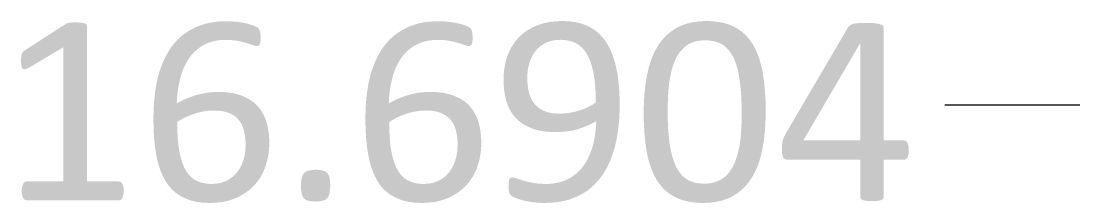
# Model space of a CAD drawing. Extents: x 79.49066 to 79.49309, y 16.68944 to 16.6915.
# Drawn here: x 79.490657 to 79.4908446, y 16.6903825 to 16.6904149 of the extents above; entities that cross this region are included whole.
import ezdxf

# ---------------------------------------------------------------- set-up
doc = ezdxf.new("R2010")
doc.units = 0

msp = doc.modelspace()

# ---------------------------------------------------------------- hatches: boundary and pattern name
at = {"layer": 'GSLAYER', "true_color": 0x000000}
for points in [[(79.49066871, 16.69041025), (79.49066871, 16.69041397), (79.49066869, 16.69041411), (79.49066864, 16.69041425), (79.49066854, 16.69041436), (79.49066853, 16.69041437), (79.49066834, 16.69041447), (79.4906683, 16.69041448), (79.49066808, 16.69041454), (79.49066788, 16.69041458), (79.49066774, 16.6904146), (79.4906673, 16.69041464), (79.4906673, 16.69041464), (79.49066676, 16.69041465), (79.49066604, 16.69041464), (79.49066604, 16.69041464), (79.49066573, 16.6904146), (79.49066553, 16.69041458), (79.4906654, 16.69041454), (79.49066516, 16.69041448), (79.49066514, 16.69041447), (79.49066494, 16.69041437), (79.49066492, 16.69041436), (79.49066475, 16.69041425), (79.49066453, 16.69041411), (79.49066431, 16.69041397), (79.49065851, 16.69041025)], [(79.49069965, 16.69041154), (79.49069966, 16.6904121), (79.49069966, 16.69041216), (79.49069963, 16.69041267), (79.49069962, 16.69041275), (79.49069956, 16.69041308), (79.49069948, 16.69041328), (79.49069943, 16.69041342), (79.49069932, 16.69041357), (79.49069917, 16.69041371), (79.49069913, 16.69041374), (79.49069891, 16.69041387), (79.49069847, 16.69041407), (79.49069826, 16.69041414), (79.49069787, 16.69041428), (79.49069775, 16.69041431), (79.49069719, 16.69041446), (79.49069716, 16.69041447), (79.49069658, 16.69041458), (79.49069634, 16.69041463), (79.49069596, 16.69041469), (79.49069546, 16.69041476), (79.49069538, 16.69041477), (79.49069474, 16.69041482), (79.49069454, 16.69041484), (79.49069363, 16.69041487), (79.49069286, 16.69041484), (79.49069234, 16.69041482), (79.49069172, 16.69041477), (79.49069167, 16.69041476), (79.49069113, 16.69041469), (79.49069082, 16.69041463), (79.49069055, 16.69041458), (79.49069003, 16.69041447), (79.49068999, 16.69041446), (79.49068946, 16.69041431), (79.49068936, 16.69041428), (79.49068895, 16.69041414), (79.49068877, 16.69041407), (79.49068828, 16.69041387), (79.49068797, 16.69041374), (79.49068792, 16.69041371), (79.49068765, 16.69041357), (79.49068735, 16.69041342), (79.49068707, 16.69041328), (79.49068676, 16.69041308), (79.49068624, 16.69041275), (79.49068614, 16.69041267), (79.49068548, 16.69041216), (79.49068542, 16.6904121), (79.49068483, 16.69041154)], [(79.49073743, 16.69041154), (79.49073744, 16.6904121), (79.49073743, 16.69041216), (79.49073741, 16.69041267), (79.4907374, 16.69041275), (79.49073734, 16.69041308), (79.49073726, 16.69041328), (79.49073721, 16.69041342), (79.4907371, 16.69041357), (79.49073695, 16.69041371), (79.4907369, 16.69041374), (79.49073669, 16.69041387), (79.49073625, 16.69041407), (79.49073604, 16.69041414), (79.49073565, 16.69041428), (79.49073552, 16.69041431), (79.49073497, 16.69041446), (79.49073493, 16.69041447), (79.49073436, 16.69041458), (79.49073412, 16.69041463), (79.49073374, 16.69041469), (79.49073323, 16.69041476), (79.49073316, 16.69041477), (79.49073252, 16.69041482), (79.49073232, 16.69041484), (79.49073141, 16.69041487), (79.49073063, 16.69041484), (79.49073012, 16.69041482), (79.4907295, 16.69041477), (79.49072945, 16.69041476), (79.4907289, 16.69041469), (79.4907286, 16.69041463), (79.49072833, 16.69041458), (79.49072781, 16.69041447), (79.49072777, 16.69041446), (79.49072724, 16.69041431), (79.49072713, 16.69041428), (79.49072672, 16.69041414), (79.49072654, 16.69041407), (79.49072606, 16.69041387), (79.49072575, 16.69041374), (79.4907257, 16.69041371), (79.49072542, 16.69041357), (79.49072513, 16.69041342), (79.49072485, 16.69041328), (79.49072454, 16.69041308), (79.49072402, 16.69041275), (79.49072391, 16.69041267), (79.49072326, 16.69041216), (79.4907232, 16.6904121), (79.4907226, 16.69041154)], [(79.49076093, 16.69041156), (79.49076078, 16.69041176), (79.49076065, 16.69041193), (79.49076049, 16.69041211), (79.49076018, 16.69041244), (79.49076015, 16.69041247), (79.49075985, 16.69041275), (79.49075962, 16.69041296), (79.4907595, 16.69041305), (79.49075914, 16.69041332), (79.49075903, 16.6904134), (79.49075874, 16.69041358), (79.4907584, 16.69041379), (79.49075833, 16.69041382), (79.49075787, 16.69041404), (79.49075772, 16.69041412), (79.49075739, 16.69041424), (79.49075698, 16.69041439), (79.49075691, 16.69041441), (79.49075638, 16.69041456), (79.49075619, 16.69041461), (79.49075583, 16.69041468), (79.49075535, 16.69041477), (79.4907553, 16.69041477), (79.49075466, 16.69041484), (79.49075445, 16.69041486), (79.4907539, 16.69041488), (79.4907535, 16.69041489), (79.49075281, 16.69041488), (79.49075252, 16.69041486), (79.49075216, 16.69041484), (79.49075153, 16.69041477), (79.4907515, 16.69041477), (79.49075092, 16.69041468), (79.49075059, 16.69041461), (79.49075034, 16.69041456), (79.49074978, 16.69041441), (79.49074972, 16.69041439), (79.49074924, 16.69041424), (79.49074893, 16.69041412), (79.49074873, 16.69041404), (79.49074825, 16.69041382), (79.49074818, 16.69041379), (79.49074778, 16.69041358), (79.49074747, 16.6904134), (79.49074734, 16.69041332), (79.49074692, 16.69041305), (79.4907468, 16.69041296), (79.49074652, 16.69041275), (79.49074618, 16.69041247), (79.49074614, 16.69041244), (79.49074579, 16.69041211), (79.49074562, 16.69041193), (79.49074545, 16.69041176), (79.49074529, 16.69041156)], [(79.49078688, 16.69041147), (79.49078672, 16.69041169), (79.49078657, 16.69041186), (79.49078635, 16.69041213), (79.49078618, 16.69041229), (79.49078595, 16.69041253), (79.49078576, 16.69041269), (79.49078553, 16.6904129), (79.49078532, 16.69041306), (79.49078508, 16.69041324), (79.49078484, 16.6904134), (79.49078461, 16.69041356), (79.49078433, 16.69041371), (79.49078412, 16.69041384), (79.49078379, 16.69041399), (79.4907836, 16.69041408), (79.49078322, 16.69041423), (79.49078304, 16.6904143), (79.49078261, 16.69041443), (79.49078246, 16.69041448), (79.49078197, 16.6904146), (79.49078185, 16.69041463), (79.4907813, 16.69041473), (79.49078121, 16.69041474), (79.4907806, 16.69041482), (79.49078054, 16.69041483), (79.49077986, 16.69041487), (79.49077983, 16.69041488), (79.4907791, 16.69041489), (79.49077842, 16.69041488), (79.49077834, 16.69041487), (79.49077771, 16.69041483), (79.49077761, 16.69041482), (79.49077704, 16.69041474), (79.49077691, 16.69041473), (79.49077639, 16.69041463), (79.49077623, 16.6904146), (79.49077578, 16.69041448), (79.49077559, 16.69041443), (79.49077519, 16.6904143), (79.49077498, 16.69041423), (79.49077463, 16.69041408), (79.4907744, 16.69041399), (79.4907741, 16.69041384), (79.49077385, 16.69041371), (79.49077359, 16.69041356), (79.49077333, 16.6904134), (79.4907731, 16.69041324), (79.49077284, 16.69041306), (79.49077263, 16.6904129), (79.49077237, 16.69041269), (79.49077218, 16.69041253), (79.49077192, 16.69041229), (79.49077176, 16.69041213), (79.4907715, 16.69041186), (79.49077136, 16.69041169), (79.49077117, 16.69041147)], [(79.49081071, 16.69041091), (79.49081071, 16.69041373), (79.4908107, 16.69041382), (79.4908107, 16.69041383), (79.49081066, 16.69041393), (79.49081059, 16.69041401), (79.49081051, 16.6904141), (79.49081041, 16.69041416), (79.49081027, 16.69041425), (79.49081012, 16.6904143), (79.49080994, 16.69041436), (79.4908097, 16.69041441), (79.49080951, 16.69041445), (79.49080918, 16.69041449), (79.49080896, 16.69041452), (79.49080861, 16.69041454), (79.4908083, 16.69041456), (79.49080754, 16.69041458), (79.490807, 16.69041456), (79.49080625, 16.69041454), (79.49080601, 16.69041452), (79.49080575, 16.69041449), (79.49080553, 16.69041445), (79.49080533, 16.69041441), (79.49080518, 16.69041436), (79.490805, 16.6904143), (79.49080489, 16.69041425), (79.49080473, 16.69041416), (79.49080465, 16.6904141), (79.49080452, 16.69041401), (79.49080446, 16.69041393), (79.49080437, 16.69041383), (79.49080437, 16.69041382), (79.49080431, 16.69041373), (79.49080266, 16.69041091)], [(79.49068472, 16.69040024), (79.49068474, 16.6904006), (79.49068478, 16.69040135), (79.49068481, 16.69040163), (79.4906849, 16.69040243), (79.49068493, 16.69040265), (79.49068507, 16.69040349), (79.4906851, 16.69040366), (79.49068529, 16.69040453), (79.49068532, 16.69040464), (79.49068557, 16.69040553), (79.4906856, 16.69040561), (79.49068592, 16.69040646), (79.49068597, 16.69040656), (79.49068634, 16.69040733), (79.49068642, 16.69040747), (79.49068682, 16.69040814), (79.49068698, 16.69040836), (79.49068709, 16.69040852), (79.49068737, 16.69040888), (79.49068768, 16.69040922), (79.49068768, 16.69040922), (79.490688, 16.69040954), (79.49068834, 16.69040984), (79.4906886, 16.69041004), (79.4906887, 16.69041012), (79.49068908, 16.69041038), (79.49068948, 16.69041062), (79.49068983, 16.6904108), (79.4906899, 16.69041083), (79.49069033, 16.69041102), (79.49069079, 16.69041118), (79.49069127, 16.69041131), (79.49069176, 16.69041141), (79.49069228, 16.69041148), (79.49069258, 16.69041151), (79.49069281, 16.69041153), (79.49069337, 16.69041154), (79.49068483, 16.69041154), (79.49068481, 16.69041153), (79.49068479, 16.69041151), (79.49068477, 16.69041148), (79.4906847, 16.69041141), (79.49068461, 16.69041131), (79.4906845, 16.69041118), (79.49068436, 16.69041102), (79.49068419, 16.69041083), (79.49068416, 16.6904108), (79.49068402, 16.69041062), (79.49068384, 16.69041038), (79.49068365, 16.69041012), (79.49068359, 16.69041004), (79.49068346, 16.69040984), (79.49068328, 16.69040954), (79.49068308, 16.69040922), (79.49068308, 16.69040922), (79.4906829, 16.69040888), (79.49068271, 16.69040852), (79.49068262, 16.69040836), (79.49068252, 16.69040814), (79.49068222, 16.69040747), (79.49068216, 16.69040733), (79.49068186, 16.69040656), (79.49068183, 16.69040646), (79.49068156, 16.69040561), (79.49068154, 16.69040553), (79.4906813, 16.69040464), (79.49068128, 16.69040453), (79.49068109, 16.69040366), (79.49068106, 16.69040349), (79.49068091, 16.69040265), (79.49068089, 16.69040243), (79.49068078, 16.69040163), (79.49068076, 16.69040135), (79.49068069, 16.6904006), (79.49068066, 16.69040024)], [(79.49069918, 16.69041047), (79.49069922, 16.69041049), (79.49069933, 16.69041054), (79.4906994, 16.69041062), (79.49069945, 16.69041067), (79.49069955, 16.69041084), (79.4906996, 16.69041099), (79.49069962, 16.69041106), (79.49069963, 16.69041119), (79.49069965, 16.69041135), (79.49069965, 16.69041137), (79.49069965, 16.69041144), (79.49069965, 16.6904115), (79.49069965, 16.69041154), (79.49069337, 16.69041154), (79.49069453, 16.6904115), (79.49069505, 16.69041144), (79.49069554, 16.69041137), (79.49069566, 16.69041135), (79.49069641, 16.69041119), (79.49069689, 16.69041106), (79.49069713, 16.69041099), (79.4906976, 16.69041084), (79.49069811, 16.69041067), (79.49069825, 16.69041062), (79.49069849, 16.69041054), (79.49069866, 16.69041049), (79.4906988, 16.69041047), (79.49069898, 16.69041045)], [(79.4907225, 16.69040024), (79.49072252, 16.6904006), (79.49072256, 16.69040135), (79.49072259, 16.69040163), (79.49072267, 16.69040243), (79.49072271, 16.69040265), (79.49072284, 16.69040349), (79.49072288, 16.69040366), (79.49072307, 16.69040453), (79.4907231, 16.69040464), (79.49072335, 16.69040553), (79.49072338, 16.69040561), (79.4907237, 16.69040646), (79.49072375, 16.69040656), (79.49072411, 16.69040733), (79.4907242, 16.69040747), (79.4907246, 16.69040814), (79.49072475, 16.69040836), (79.49072486, 16.69040852), (79.49072515, 16.69040888), (79.49072546, 16.69040922), (79.49072546, 16.69040922), (79.49072578, 16.69040954), (79.49072612, 16.69040984), (79.49072638, 16.69041004), (79.49072648, 16.69041012), (79.49072686, 16.69041038), (79.49072726, 16.69041062), (79.49072761, 16.6904108), (79.49072767, 16.69041083), (79.49072811, 16.69041102), (79.49072857, 16.69041118), (79.49072904, 16.69041131), (79.49072954, 16.69041141), (79.49073005, 16.69041148), (79.49073035, 16.69041151), (79.49073059, 16.69041153), (79.49073114, 16.69041154), (79.4907226, 16.69041154), (79.49072259, 16.69041153), (79.49072257, 16.69041151), (79.49072255, 16.69041148), (79.49072248, 16.69041141), (79.49072239, 16.69041131), (79.49072228, 16.69041118), (79.49072213, 16.69041102), (79.49072197, 16.69041083), (79.49072194, 16.6904108), (79.4907218, 16.69041062), (79.49072162, 16.69041038), (79.49072143, 16.69041012), (79.49072137, 16.69041004), (79.49072124, 16.69040984), (79.49072105, 16.69040954), (79.49072086, 16.69040922), (79.49072085, 16.69040922), (79.49072067, 16.69040888), (79.49072048, 16.69040852), (79.4907204, 16.69040836), (79.4907203, 16.69040814), (79.49072, 16.69040747), (79.49071994, 16.69040733), (79.49071964, 16.69040656), (79.49071961, 16.69040646), (79.49071934, 16.69040561), (79.49071931, 16.69040553), (79.49071908, 16.69040464), (79.49071905, 16.69040453), (79.49071886, 16.69040366), (79.49071884, 16.69040349), (79.49071869, 16.69040265), (79.49071866, 16.69040243), (79.49071856, 16.69040163), (79.49071853, 16.69040135), (79.49071846, 16.6904006), (79.49071844, 16.69040024)], [(79.49073695, 16.69041047), (79.49073699, 16.69041049), (79.49073711, 16.69041054), (79.49073718, 16.69041062), (79.49073723, 16.69041067), (79.49073733, 16.69041084), (79.49073737, 16.69041099), (79.49073739, 16.69041106), (79.49073741, 16.69041119), (79.49073742, 16.69041135), (79.49073742, 16.69041137), (79.49073743, 16.69041144), (79.49073743, 16.6904115), (79.49073743, 16.69041154), (79.49073114, 16.69041154), (79.49073231, 16.6904115), (79.49073283, 16.69041144), (79.49073332, 16.69041137), (79.49073344, 16.69041135), (79.49073418, 16.69041119), (79.49073466, 16.69041106), (79.49073491, 16.69041099), (79.49073538, 16.69041084), (79.49073588, 16.69041067), (79.49073603, 16.69041062), (79.49073626, 16.69041054), (79.49073644, 16.69041049), (79.49073658, 16.69041047), (79.49073676, 16.69041045)], [(79.49075294, 16.69039842), (79.49075217, 16.69039845), (79.49075206, 16.69039846), (79.49075146, 16.69039853), (79.49075082, 16.69039867), (79.49075024, 16.69039887), (79.49074972, 16.69039912), (79.49074964, 16.69039917), (79.49074925, 16.69039941), (79.49074883, 16.69039976), (79.49074867, 16.69039993), (79.49074847, 16.69040015), (79.49074815, 16.69040058), (79.49074805, 16.69040075), (79.49074788, 16.69040106), (79.49074766, 16.69040159), (79.49074765, 16.69040162), (79.49074748, 16.69040216), (79.4907474, 16.69040253), (79.49074735, 16.69040277), (79.49074725, 16.69040341), (79.49074725, 16.69040348), (79.4907472, 16.69040408), (79.49074719, 16.69040447), (79.49074718, 16.69040479), (79.4907472, 16.69040543), (79.49074721, 16.6904055), (79.49074726, 16.69040606), (79.49074734, 16.69040651), (79.49074737, 16.69040668), (79.49074752, 16.69040729), (79.49074758, 16.69040749), (79.49074771, 16.69040788), (79.49074795, 16.69040844), (79.49074795, 16.69040844), (79.49074821, 16.69040891), (79.49074824, 16.69040897), (79.4907485, 16.69040936), (79.49074858, 16.69040946), (79.49074885, 16.69040979), (79.49074896, 16.69040992), (79.49074927, 16.69041021), (79.49074939, 16.69041033), (79.49074979, 16.69041062), (79.49074988, 16.69041068), (79.49075041, 16.69041099), (79.49075046, 16.69041101), (79.490751, 16.69041124), (79.49075154, 16.69041139), (79.49075164, 16.69041142), (79.49075235, 16.69041153), (79.49075311, 16.69041156), (79.49074529, 16.69041156), (79.49074526, 16.69041153), (79.49074517, 16.69041142), (79.49074514, 16.69041139), (79.49074503, 16.69041124), (79.49074485, 16.69041101), (79.49074484, 16.69041099), (79.49074463, 16.69041068), (79.49074458, 16.69041062), (79.4907444, 16.69041033), (79.49074434, 16.69041021), (79.49074418, 16.69040992), (79.49074411, 16.69040979), (79.49074396, 16.69040946), (79.49074391, 16.69040936), (79.49074375, 16.69040897), (79.49074372, 16.69040891), (79.49074356, 16.69040844), (79.49074356, 16.69040844), (79.4907434, 16.69040788), (79.49074329, 16.69040749), (79.49074325, 16.69040729), (79.49074314, 16.69040668), (79.4907431, 16.69040651), (79.49074305, 16.69040606), (79.49074299, 16.6904055), (79.49074299, 16.69040543), (79.49074296, 16.69040479), (79.49074295, 16.69040447), (79.49074296, 16.69040408), (79.49074298, 16.69040348), (79.49074299, 16.69040341), (79.49074305, 16.69040277), (79.49074307, 16.69040253), (79.49074313, 16.69040216), (79.49074322, 16.69040162), (79.49074323, 16.69040159), (79.49074335, 16.69040106), (79.49074343, 16.69040075), (79.49074348, 16.69040058), (79.49074363, 16.69040015), (79.4907437, 16.69039993), (79.49074378, 16.69039976), (79.49074394, 16.69039941), (79.49074405, 16.69039917), (79.49074408, 16.69039912), (79.49074423, 16.69039887), (79.49074435, 16.69039867), (79.49074443, 16.69039853), (79.49074448, 16.69039846), (79.49074449, 16.69039845), (79.49074451, 16.69039842)], [(79.49076361, 16.69039842), (79.49076361, 16.69039846), (79.49076362, 16.69039856), (79.49076363, 16.69039873), (79.49076364, 16.69039893), (79.49076364, 16.69039897), (79.49076364, 16.69039926), (79.49076365, 16.6903996), (79.49076365, 16.69039995), (79.49076365, 16.69039999), (79.49076364, 16.69040041), (79.49076364, 16.69040102), (79.4907636, 16.69040191), (79.4907636, 16.69040206), (79.49076353, 16.69040308), (79.49076352, 16.69040328), (79.49076344, 16.69040407), (79.49076339, 16.69040452), (79.49076332, 16.69040503), (79.49076322, 16.69040565), (79.49076317, 16.69040596), (79.49076302, 16.69040666), (79.49076298, 16.69040685), (79.4907628, 16.69040757), (79.49076276, 16.6904077), (79.49076255, 16.69040838), (79.49076251, 16.69040852), (79.49076229, 16.69040909), (79.49076221, 16.69040929), (79.49076203, 16.6904097), (79.49076188, 16.69041002), (79.49076177, 16.69041022), (79.49076165, 16.69041044), (79.49076154, 16.69041064), (79.49076151, 16.6904107), (79.49076143, 16.69041082), (79.49076133, 16.69041098), (79.49076117, 16.69041124), (79.4907611, 16.69041134), (79.49076104, 16.69041142), (79.49076096, 16.69041153), (79.49076093, 16.69041156), (79.49075311, 16.69041156), (79.49075385, 16.69041153), (79.49075455, 16.69041142), (79.49075483, 16.69041134), (79.4907552, 16.69041124), (79.4907558, 16.69041098), (79.49075609, 16.69041082), (79.49075628, 16.6904107), (79.49075636, 16.69041064), (79.49075663, 16.69041044), (79.49075688, 16.69041022), (79.49075706, 16.69041002), (79.49075735, 16.6904097), (79.49075763, 16.69040929), (79.49075777, 16.69040909), (79.49075807, 16.69040852), (79.49075815, 16.69040838), (79.49075842, 16.6904077), (79.49075848, 16.69040757), (79.4907587, 16.69040685), (79.49075875, 16.69040666), (79.49075892, 16.69040596), (79.49075899, 16.69040565), (79.49075909, 16.69040503), (79.49075917, 16.69040452), (79.49075921, 16.69040407), (79.4907593, 16.69040328), (79.49075931, 16.69040308), (79.49075936, 16.69040206), (79.49075937, 16.69040191), (79.49075939, 16.69040102), (79.4907594, 16.69040041), (79.49075875, 16.69039999), (79.49075869, 16.69039995), (79.49075804, 16.6903996), (79.49075728, 16.69039926), (79.49075646, 16.69039897), (79.49075632, 16.69039893), (79.4907556, 16.69039873), (79.49075473, 16.69039856), (79.49075384, 16.69039846), (79.49075294, 16.69039842)], [(79.49077871, 16.69038596), (79.49077787, 16.690386), (79.49077747, 16.69038606), (79.49077709, 16.69038613), (79.49077685, 16.6903862), (79.49077673, 16.69038623), (79.49077638, 16.69038635), (79.49077605, 16.6903865), (79.49077574, 16.69038666), (79.49077568, 16.6903867), (79.49077544, 16.69038685), (79.49077515, 16.69038707), (79.49077497, 16.69038723), (79.49077488, 16.69038731), (79.49077462, 16.69038758), (79.49077445, 16.69038778), (79.49077437, 16.69038788), (79.49077414, 16.6903882), (79.49077403, 16.69038837), (79.49077392, 16.69038855), (79.49077372, 16.69038892), (79.49077369, 16.69038899), (79.49077341, 16.69038964), (79.49077335, 16.69038976), (79.49077317, 16.69039031), (79.49077304, 16.6903907), (79.49077296, 16.69039102), (79.49077278, 16.69039175), (79.49077277, 16.69039177), (79.49077257, 16.69039294), (79.49077252, 16.69039331), (79.49077241, 16.69039424), (79.49077235, 16.69039497), (79.49077229, 16.69039567), (79.49077225, 16.69039675), (79.49077222, 16.69039724), (79.49077221, 16.69039864), (79.4907722, 16.69039893), (79.49077222, 16.69040022), (79.49077223, 16.6904004), (79.49077227, 16.69040147), (79.49077231, 16.69040209), (79.49077235, 16.69040268), (79.49077245, 16.6904037), (79.49077247, 16.69040384), (79.49077263, 16.69040494), (79.4907727, 16.69040524), (79.49077285, 16.69040597), (79.49077285, 16.69040598), (79.49077306, 16.69040668), (79.49077314, 16.69040694), (79.4907733, 16.69040737), (79.49077348, 16.69040782), (79.49077357, 16.69040802), (79.49077367, 16.69040824), (79.49077388, 16.69040863), (79.4907739, 16.69040865), (79.49077411, 16.690409), (79.4907743, 16.69040926), (79.49077435, 16.69040934), (79.49077462, 16.69040966), (79.49077478, 16.69040983), (79.4907749, 16.69040996), (79.49077519, 16.69041024), (79.49077537, 16.69041039), (79.49077551, 16.6904105), (79.49077584, 16.69041072), (79.49077618, 16.69041091), (79.4907762, 16.69041092), (79.49077658, 16.69041109), (79.49077699, 16.69041122), (79.49077742, 16.69041133), (79.49077784, 16.6904114), (79.49077787, 16.69041141), (79.49077835, 16.69041145), (79.49077886, 16.69041147), (79.49077117, 16.69041147), (79.49077116, 16.69041145), (79.49077112, 16.69041141), (79.49077111, 16.6904114), (79.49077106, 16.69041133), (79.49077098, 16.69041122), (79.49077088, 16.69041109), (79.49077075, 16.69041092), (79.49077074, 16.69041091), (79.49077062, 16.69041072), (79.49077048, 16.6904105), (79.4907704, 16.69041039), (79.49077032, 16.69041024), (79.49077016, 16.69040996), (79.49077009, 16.69040983), (79.49077, 16.69040966), (79.49076984, 16.69040934), (79.49076979, 16.69040926), (79.49076968, 16.690409), (79.49076952, 16.69040865), (79.49076951, 16.69040863), (79.49076936, 16.69040824), (79.49076927, 16.69040802), (79.49076921, 16.69040782), (79.49076905, 16.69040737), (79.49076892, 16.69040694), (79.49076885, 16.69040668), (79.49076867, 16.69040598), (79.49076867, 16.69040597), (79.49076851, 16.69040524), (79.49076846, 16.69040494), (79.49076828, 16.69040384), (79.49076825, 16.6904037), (79.49076814, 16.69040268), (79.49076807, 16.69040209), (79.49076803, 16.69040147), (79.49076796, 16.6904004), (79.49076796, 16.69040022), (79.49076793, 16.69039893), (79.49076793, 16.69039864), (79.49076795, 16.69039724), (79.49076796, 16.69039675), (79.49076802, 16.69039567), (79.49076806, 16.69039497), (79.49076813, 16.69039424), (79.49076822, 16.69039331), (79.49076827, 16.69039294), (79.49076845, 16.69039177), (79.49076845, 16.69039175), (79.49076859, 16.69039102), (79.49076866, 16.6903907), (79.49076875, 16.69039031), (79.49076891, 16.69038976), (79.49076894, 16.69038964), (79.49076915, 16.69038899), (79.49076917, 16.69038892), (79.49076932, 16.69038855), (79.49076938, 16.69038837), (79.49076946, 16.6903882), (79.4907696, 16.69038788), (79.49076963, 16.69038778), (79.49076974, 16.69038758), (79.49076987, 16.69038731), (79.49076991, 16.69038723), (79.49077, 16.69038707), (79.49077012, 16.69038685), (79.49077021, 16.6903867), (79.49077023, 16.69038666), (79.49077034, 16.6903865), (79.49077043, 16.69038635), (79.49077051, 16.69038623), (79.49077053, 16.6903862), (79.49077058, 16.69038613), (79.49077064, 16.69038606), (79.49077068, 16.690386), (79.49077071, 16.69038596)], [(79.49078643, 16.69038596), (79.49078646, 16.69038599), (79.49078649, 16.69038602), (79.49078652, 16.69038607), (79.49078663, 16.6903862), (79.49078677, 16.6903864), (79.49078686, 16.69038652), (79.49078694, 16.69038664), (79.49078713, 16.69038693), (79.4907872, 16.69038704), (79.49078733, 16.69038726), (79.49078752, 16.69038759), (79.49078755, 16.69038765), (79.49078777, 16.69038807), (79.49078782, 16.69038817), (79.49078799, 16.69038854), (79.49078809, 16.69038877), (79.4907882, 16.69038905), (79.49078834, 16.6903894), (79.49078841, 16.6903896), (79.49078856, 16.69039005), (79.4907886, 16.69039019), (79.49078877, 16.69039074), (79.49078878, 16.6903908), (79.49078894, 16.69039144), (79.49078895, 16.69039145), (79.49078909, 16.69039213), (79.4907891, 16.69039218), (79.49078921, 16.69039284), (79.49078933, 16.69039357), (79.49078935, 16.69039371), (79.49078942, 16.69039434), (79.49078951, 16.69039513), (79.49078953, 16.69039532), (79.49078962, 16.69039678), (79.49078963, 16.69039701), (79.49078966, 16.69039849), (79.49078967, 16.69039879), (79.49078964, 16.69040067), (79.49078963, 16.69040073), (79.49078958, 16.69040176), (79.49078954, 16.69040245), (79.49078951, 16.69040272), (79.49078942, 16.69040363), (79.49078938, 16.69040412), (79.49078932, 16.69040448), (79.4907892, 16.69040528), (79.49078915, 16.69040567), (79.49078908, 16.69040602), (79.49078901, 16.69040641), (79.49078893, 16.69040672), (79.49078884, 16.69040711), (79.49078877, 16.69040736), (79.49078865, 16.69040779), (79.4907886, 16.69040795), (79.49078845, 16.69040844), (79.49078843, 16.69040849), (79.49078824, 16.69040898), (79.49078821, 16.69040905), (79.49078805, 16.69040943), (79.49078796, 16.69040964), (79.49078786, 16.69040983), (79.49078769, 16.69041019), (79.49078768, 16.6904102), (79.49078751, 16.6904105), (79.49078739, 16.69041073), (79.49078736, 16.69041077), (79.49078722, 16.69041099), (79.4907871, 16.69041116), (79.49078706, 16.69041122), (79.49078701, 16.6904113), (79.49078694, 16.69041139), (79.4907869, 16.69041145), (79.49078688, 16.69041147), (79.49077886, 16.69041147), (79.49077943, 16.69041145), (79.49077997, 16.69041139), (79.49078048, 16.6904113), (79.49078074, 16.69041122), (79.49078096, 16.69041116), (79.49078141, 16.69041099), (79.49078184, 16.69041077), (79.49078191, 16.69041073), (79.49078225, 16.6904105), (79.49078262, 16.6904102), (79.49078262, 16.69041019), (79.49078298, 16.69040983), (79.49078313, 16.69040964), (79.4907833, 16.69040943), (79.49078356, 16.69040905), (79.4907836, 16.69040898), (79.49078388, 16.69040849), (79.4907839, 16.69040844), (79.49078412, 16.69040795), (79.49078418, 16.69040779), (79.49078435, 16.69040736), (79.49078443, 16.69040711), (79.49078455, 16.69040672), (79.49078463, 16.69040641), (79.49078473, 16.69040602), (79.4907848, 16.69040567), (79.49078488, 16.69040528), (79.49078501, 16.69040448), (79.49078506, 16.69040412), (79.49078513, 16.69040363), (79.49078522, 16.69040272), (79.49078524, 16.69040245), (79.4907853, 16.69040176), (79.49078535, 16.69040073), (79.49078535, 16.69040067), (79.49078539, 16.69039879), (79.49078539, 16.69039849), (79.49078537, 16.69039701), (79.49078537, 16.69039678), (79.49078529, 16.69039532), (79.49078528, 16.69039513), (79.49078522, 16.69039434), (79.49078515, 16.69039371), (79.49078513, 16.69039357), (79.49078502, 16.69039284), (79.49078489, 16.69039218), (79.49078488, 16.69039213), (79.49078473, 16.69039145), (79.49078472, 16.69039144), (79.49078454, 16.6903908), (79.49078452, 16.69039074), (79.49078434, 16.69039019), (79.49078428, 16.69039005), (79.49078411, 16.6903896), (79.49078401, 16.6903894), (79.49078385, 16.69038905), (79.49078369, 16.69038877), (79.49078356, 16.69038854), (79.4907833, 16.69038817), (79.49078323, 16.69038807), (79.49078288, 16.69038765), (79.49078282, 16.69038759), (79.49078249, 16.69038726), (79.49078221, 16.69038704), (79.49078207, 16.69038693), (79.4907816, 16.69038664), (79.49078136, 16.69038652), (79.49078111, 16.6903864), (79.49078057, 16.6903862), (79.49077999, 16.69038607), (79.49077967, 16.69038602), (79.49077937, 16.69038599), (79.49077871, 16.69038596)], [(79.49079637, 16.69039366), (79.49079648, 16.69039385), (79.49079665, 16.69039413), (79.490797, 16.69039473), (79.49080648, 16.69041091), (79.49080266, 16.69041091), (79.49079316, 16.69039473), (79.49079287, 16.69039413), (79.49079276, 16.69039385), (79.49079271, 16.69039366)], [(79.49081071, 16.69039366), (79.49081071, 16.69041091), (79.49080653, 16.69041091), (79.49080653, 16.69039366)], [(79.49065772, 16.69040634), (79.49065773, 16.69040634), (79.49065786, 16.69040638), (79.49065804, 16.69040644), (79.49065807, 16.69040645), (79.49065826, 16.69040654), (79.49065846, 16.69040663), (79.4906585, 16.69040666), (79.49065903, 16.69040697), (79.49065972, 16.69040739), (79.49066058, 16.6904079), (79.49066176, 16.6904086), (79.49066221, 16.69040887), (79.49066257, 16.69040909), (79.49066288, 16.69040927), (79.49066314, 16.69040943), (79.49066339, 16.69040957), (79.49066363, 16.69040972), (79.49066453, 16.69041025), (79.49065851, 16.69041025), (79.49065768, 16.69040972), (79.49065748, 16.69040957), (79.49065733, 16.69040943), (79.49065721, 16.69040927), (79.49065712, 16.69040909), (79.49065706, 16.69040887), (79.49065701, 16.6904086), (79.49065697, 16.6904079), (79.49065699, 16.69040739), (79.49065703, 16.69040697), (79.49065712, 16.69040666), (79.49065714, 16.69040663), (79.49065719, 16.69040654), (79.49065727, 16.69040645), (79.49065728, 16.69040644), (79.49065736, 16.69040638), (79.49065746, 16.69040634), (79.49065749, 16.69040634), (79.49065758, 16.69040633)], [(79.49066871, 16.69038635), (79.49066871, 16.69041025), (79.49066453, 16.69041025), (79.49066453, 16.69038635)], [(79.49069864, 16.69040024), (79.49069863, 16.69040025), (79.4906983, 16.69040052), (79.49069818, 16.69040061), (79.49069796, 16.69040077), (79.49069764, 16.69040097), (79.4906976, 16.690401), (79.49069721, 16.69040121), (79.49069698, 16.69040132), (79.49069638, 16.69040159), (79.49069628, 16.69040163), (79.49069593, 16.69040175), (79.49069546, 16.69040189), (79.49069545, 16.69040189), (79.49069495, 16.69040201), (79.49069448, 16.6904021), (79.49069443, 16.69040211), (79.49069392, 16.69040218), (79.49069388, 16.69040219), (79.49069333, 16.69040224), (79.4906933, 16.69040224), (79.49069208, 16.69040228), (79.49069098, 16.69040224), (79.49069093, 16.69040224), (79.49069043, 16.69040219), (79.49069038, 16.69040218), (79.4906899, 16.69040211), (79.49068984, 16.6904021), (79.49068942, 16.69040201), (79.49068884, 16.69040189), (79.49068883, 16.69040189), (79.49068832, 16.69040175), (79.49068786, 16.69040163), (79.49068776, 16.69040159), (79.49068697, 16.69040132), (79.49068671, 16.69040121), (79.4906862, 16.690401), (79.49068614, 16.69040097), (79.49068571, 16.69040077), (79.49068539, 16.69040061), (79.49068522, 16.69040052), (79.49068473, 16.69040025), (79.49068472, 16.69040024)], [(79.49073641, 16.69040024), (79.4907364, 16.69040025), (79.49073608, 16.69040052), (79.49073596, 16.69040061), (79.49073574, 16.69040077), (79.49073541, 16.69040097), (79.49073537, 16.690401), (79.49073499, 16.69040121), (79.49073476, 16.69040132), (79.49073416, 16.69040159), (79.49073406, 16.69040163), (79.49073371, 16.69040175), (79.49073324, 16.69040189), (79.49073323, 16.69040189), (79.49073273, 16.69040201), (79.49073226, 16.6904021), (79.49073221, 16.69040211), (79.49073169, 16.69040218), (79.49073166, 16.69040219), (79.49073111, 16.69040224), (79.49073108, 16.69040224), (79.49072986, 16.69040228), (79.49072876, 16.69040224), (79.4907287, 16.69040224), (79.4907282, 16.69040219), (79.49072815, 16.69040218), (79.49072768, 16.69040211), (79.49072762, 16.6904021), (79.49072719, 16.69040201), (79.49072662, 16.69040189), (79.4907266, 16.69040189), (79.4907261, 16.69040175), (79.49072564, 16.69040163), (79.49072554, 16.69040159), (79.49072474, 16.69040132), (79.49072449, 16.69040121), (79.49072398, 16.690401), (79.49072392, 16.69040097), (79.49072349, 16.69040077), (79.49072317, 16.69040061), (79.490723, 16.69040052), (79.49072251, 16.69040025), (79.4907225, 16.69040024)], [(79.49069974, 16.69039898), (79.49069971, 16.69039903), (79.49069929, 16.69039957), (79.49069921, 16.69039967), (79.49069893, 16.69039997), (79.49069864, 16.69040024), (79.49068066, 16.69040024), (79.49068064, 16.69039997), (79.49068063, 16.69039967), (79.49068062, 16.69039957), (79.4906806, 16.69039903), (79.49068059, 16.69039898)], [(79.49073752, 16.69039898), (79.49073749, 16.69039903), (79.49073706, 16.69039957), (79.49073699, 16.69039967), (79.49073671, 16.69039997), (79.49073641, 16.69040024), (79.49071844, 16.69040024), (79.49071842, 16.69039997), (79.4907184, 16.69039967), (79.4907184, 16.69039957), (79.49071837, 16.69039903), (79.49071837, 16.69039898)], [(79.49069094, 16.69038591), (79.4906902, 16.69038594), (79.49068992, 16.69038598), (79.4906895, 16.69038605), (79.49068886, 16.69038622), (79.49068827, 16.69038646), (79.49068799, 16.6903866), (79.49068797, 16.69038661), (79.49068772, 16.69038677), (79.49068746, 16.69038697), (79.49068722, 16.69038718), (79.49068712, 16.69038729), (79.49068676, 16.69038769), (79.49068654, 16.69038802), (79.49068636, 16.69038828), (79.49068609, 16.69038879), (79.490686, 16.69038897), (79.49068575, 16.6903896), (79.49068568, 16.69038976), (79.49068548, 16.69039046), (79.49068542, 16.69039066), (79.49068526, 16.69039136), (79.49068519, 16.69039167), (79.49068509, 16.69039229), (79.49068502, 16.69039279), (79.49068497, 16.69039327), (79.49068489, 16.69039404), (79.49068488, 16.69039428), (79.49068482, 16.69039534), (79.49068482, 16.69039541), (79.4906848, 16.69039642), (79.49068479, 16.69039691), (79.49068546, 16.69039734), (79.49068585, 16.69039755), (79.49068619, 16.69039773), (79.49068697, 16.69039808), (79.49068779, 16.69039838), (79.49068838, 16.69039856), (79.49068864, 16.69039863), (79.49068953, 16.69039882), (79.49069043, 16.69039894), (79.49069133, 16.69039898), (79.49068059, 16.69039898), (79.49068059, 16.69039894), (79.49068059, 16.69039882), (79.49068058, 16.69039863), (79.49068058, 16.69039856), (79.49068058, 16.69039838), (79.49068057, 16.69039808), (79.49068057, 16.69039773), (79.49068056, 16.69039755), (79.49068057, 16.69039734), (79.49068057, 16.69039691), (79.49068058, 16.69039642), (79.49068061, 16.69039541), (79.49068061, 16.69039534), (79.49068067, 16.69039428), (79.49068069, 16.69039404), (79.49068076, 16.69039327), (79.49068081, 16.69039279), (79.49068087, 16.69039229), (79.49068097, 16.69039167), (79.49068102, 16.69039136), (79.49068115, 16.69039066), (79.49068119, 16.69039046), (79.49068136, 16.69038976), (79.4906814, 16.6903896), (79.49068159, 16.69038897), (79.49068164, 16.69038879), (79.49068183, 16.69038828), (79.49068192, 16.69038802), (79.49068207, 16.69038769), (79.49068224, 16.69038729), (79.4906823, 16.69038718), (79.49068241, 16.69038697), (79.49068251, 16.69038677), (79.49068259, 16.69038661), (79.4906826, 16.6903866), (79.49068269, 16.69038646), (79.49068284, 16.69038622), (79.49068295, 16.69038605), (79.49068299, 16.69038598), (79.49068302, 16.69038594), (79.49068304, 16.69038591)], [(79.49069875, 16.69038591), (79.49069878, 16.69038595), (79.49069888, 16.69038606), (79.49069896, 16.69038615), (79.49069902, 16.69038624), (79.49069922, 16.69038649), (79.49069925, 16.69038654), (79.49069944, 16.69038681), (79.49069953, 16.69038694), (79.49069967, 16.69038718), (79.49069978, 16.69038736), (79.49069991, 16.69038759), (79.49070001, 16.69038779), (79.49070014, 16.69038806), (79.49070022, 16.69038824), (79.49070036, 16.69038857), (79.49070041, 16.6903887), (79.49070056, 16.6903891), (79.49070058, 16.69038918), (79.49070072, 16.69038967), (79.49070086, 16.69039015), (79.49070088, 16.69039027), (79.49070101, 16.69039089), (79.49070106, 16.69039114), (79.4907011, 16.69039151), (79.49070117, 16.69039214), (79.49070117, 16.69039215), (79.4907012, 16.69039278), (79.49070121, 16.69039317), (79.4907012, 16.69039347), (79.49070119, 16.69039413), (79.49070118, 16.69039413), (79.49070113, 16.69039475), (79.4907011, 16.69039505), (79.49070105, 16.69039535), (79.49070096, 16.6903959), (79.49070095, 16.69039593), (79.49070084, 16.69039641), (79.49070075, 16.69039678), (79.49070072, 16.69039688), (79.49070058, 16.6903973), (79.49070048, 16.69039759), (79.49070044, 16.69039768), (79.49070028, 16.69039801), (79.49070015, 16.6903983), (79.49070014, 16.69039834), (79.49070001, 16.69039854), (79.49069989, 16.69039873), (79.49069981, 16.69039887), (79.49069976, 16.69039895), (79.49069974, 16.69039898), (79.49069133, 16.69039898), (79.4906921, 16.69039895), (79.4906928, 16.69039887), (79.49069344, 16.69039873), (79.49069402, 16.69039854), (79.49069447, 16.69039834), (79.49069454, 16.6903983), (79.49069501, 16.69039801), (79.49069542, 16.69039768), (79.49069551, 16.69039759), (79.49069577, 16.6903973), (79.49069608, 16.69039688), (79.49069613, 16.69039678), (79.49069633, 16.69039641), (79.49069653, 16.69039593), (79.49069654, 16.6903959), (79.49069671, 16.69039535), (79.49069677, 16.69039505), (79.49069683, 16.69039475), (79.49069692, 16.69039413), (79.49069692, 16.69039413), (79.49069697, 16.69039347), (79.49069698, 16.69039317), (79.49069699, 16.69039278), (79.49069696, 16.69039215), (79.49069696, 16.69039214), (79.4906969, 16.69039151), (79.49069683, 16.69039114), (79.49069679, 16.69039089), (79.49069663, 16.69039027), (79.49069659, 16.69039015), (79.49069643, 16.69038967), (79.49069621, 16.69038918), (79.49069618, 16.6903891), (79.49069596, 16.6903887), (79.49069588, 16.69038857), (79.49069565, 16.69038824), (79.49069553, 16.69038806), (79.4906953, 16.69038779), (79.49069513, 16.69038759), (79.49069488, 16.69038736), (79.49069468, 16.69038718), (79.49069436, 16.69038694), (79.49069418, 16.69038681), (79.49069372, 16.69038654), (79.49069363, 16.69038649), (79.49069304, 16.69038624), (79.49069273, 16.69038615), (79.49069239, 16.69038606), (79.49069169, 16.69038595), (79.49069094, 16.69038591)], [(79.49072872, 16.69038591), (79.49072797, 16.69038594), (79.4907277, 16.69038598), (79.49072728, 16.69038605), (79.49072664, 16.69038622), (79.49072604, 16.69038646), (79.49072576, 16.6903866), (79.49072575, 16.69038661), (79.4907255, 16.69038677), (79.49072524, 16.69038697), (79.490725, 16.69038718), (79.4907249, 16.69038729), (79.49072454, 16.69038769), (79.49072431, 16.69038802), (79.49072414, 16.69038828), (79.49072387, 16.69038879), (79.49072378, 16.69038897), (79.49072353, 16.6903896), (79.49072346, 16.69038976), (79.49072325, 16.69039046), (79.49072319, 16.69039066), (79.49072304, 16.69039136), (79.49072297, 16.69039167), (79.49072287, 16.69039229), (79.49072279, 16.69039279), (79.49072275, 16.69039327), (79.49072267, 16.69039404), (79.49072266, 16.69039428), (79.4907226, 16.69039534), (79.49072259, 16.69039541), (79.49072258, 16.69039642), (79.49072257, 16.69039691), (79.49072323, 16.69039734), (79.49072363, 16.69039755), (79.49072397, 16.69039773), (79.49072475, 16.69039808), (79.49072557, 16.69039838), (79.49072616, 16.69039856), (79.49072642, 16.69039863), (79.49072731, 16.69039882), (79.4907282, 16.69039894), (79.4907291, 16.69039898), (79.49071837, 16.69039898), (79.49071837, 16.69039894), (79.49071837, 16.69039882), (79.49071836, 16.69039863), (79.49071836, 16.69039856), (79.49071835, 16.69039838), (79.49071835, 16.69039808), (79.49071834, 16.69039773), (79.49071834, 16.69039755), (79.49071834, 16.69039734), (79.49071835, 16.69039691), (79.49071835, 16.69039642), (79.49071839, 16.69039541), (79.49071839, 16.69039534), (79.49071845, 16.69039428), (79.49071847, 16.69039404), (79.49071854, 16.69039327), (79.49071859, 16.69039279), (79.49071865, 16.69039229), (79.49071875, 16.69039167), (79.49071879, 16.69039136), (79.49071893, 16.69039066), (79.49071897, 16.69039046), (79.49071914, 16.69038976), (79.49071918, 16.6903896), (79.49071937, 16.69038897), (79.49071942, 16.69038879), (79.49071961, 16.69038828), (79.4907197, 16.69038802), (79.49071985, 16.69038769), (79.49072002, 16.69038729), (79.49072007, 16.69038718), (79.49072019, 16.69038697), (79.49072029, 16.69038677), (79.49072037, 16.69038661), (79.49072038, 16.6903866), (79.49072047, 16.69038646), (79.49072062, 16.69038622), (79.49072073, 16.69038605), (79.49072076, 16.69038598), (79.49072079, 16.69038594), (79.49072082, 16.69038591)], [(79.49073653, 16.69038591), (79.49073656, 16.69038595), (79.49073665, 16.69038606), (79.49073673, 16.69038615), (79.4907368, 16.69038624), (79.49073699, 16.69038649), (79.49073703, 16.69038654), (79.49073721, 16.69038681), (79.4907373, 16.69038694), (79.49073745, 16.69038718), (79.49073756, 16.69038736), (79.49073768, 16.69038759), (79.49073779, 16.69038779), (79.49073792, 16.69038806), (79.490738, 16.69038824), (79.49073814, 16.69038857), (79.49073819, 16.6903887), (79.49073833, 16.6903891), (79.49073836, 16.69038918), (79.4907385, 16.69038967), (79.49073864, 16.69039015), (79.49073866, 16.69039027), (79.49073878, 16.69039089), (79.49073883, 16.69039114), (79.49073888, 16.69039151), (79.49073895, 16.69039214), (79.49073895, 16.69039215), (79.49073898, 16.69039278), (79.49073899, 16.69039317), (79.49073898, 16.69039347), (79.49073896, 16.69039413), (79.49073896, 16.69039413), (79.4907389, 16.69039475), (79.49073888, 16.69039505), (79.49073883, 16.69039535), (79.49073874, 16.6903959), (79.49073873, 16.69039593), (79.49073862, 16.69039641), (79.49073853, 16.69039678), (79.4907385, 16.69039688), (79.49073836, 16.6903973), (79.49073826, 16.69039759), (79.49073822, 16.69039768), (79.49073806, 16.69039801), (79.49073793, 16.6903983), (79.49073791, 16.69039834), (79.49073779, 16.69039854), (79.49073767, 16.69039873), (79.49073759, 16.69039887), (79.49073754, 16.69039895), (79.49073752, 16.69039898), (79.4907291, 16.69039898), (79.49072987, 16.69039895), (79.49073058, 16.69039887), (79.49073122, 16.69039873), (79.4907318, 16.69039854), (79.49073224, 16.69039834), (79.49073232, 16.6903983), (79.49073278, 16.69039801), (79.49073319, 16.69039768), (79.49073328, 16.69039759), (79.49073355, 16.6903973), (79.49073385, 16.69039688), (79.49073391, 16.69039678), (79.49073411, 16.69039641), (79.49073431, 16.69039593), (79.49073432, 16.6903959), (79.49073448, 16.69039535), (79.49073455, 16.69039505), (79.49073461, 16.69039475), (79.49073469, 16.69039413), (79.49073469, 16.69039413), (79.49073475, 16.69039347), (79.49073475, 16.69039317), (79.49073476, 16.69039278), (79.49073474, 16.69039215), (79.49073474, 16.69039214), (79.49073468, 16.69039151), (79.49073461, 16.69039114), (79.49073457, 16.69039089), (79.49073441, 16.69039027), (79.49073437, 16.69039015), (79.49073421, 16.69038967), (79.49073399, 16.69038918), (79.49073396, 16.6903891), (79.49073373, 16.6903887), (79.49073366, 16.69038857), (79.49073343, 16.69038824), (79.49073331, 16.69038806), (79.49073308, 16.69038779), (79.49073291, 16.69038759), (79.49073266, 16.69038736), (79.49073246, 16.69038718), (79.49073214, 16.69038694), (79.49073196, 16.69038681), (79.49073149, 16.69038654), (79.49073141, 16.69038649), (79.49073082, 16.69038624), (79.49073051, 16.69038615), (79.49073017, 16.69038606), (79.49072947, 16.69038595), (79.49072872, 16.69038591)], [(79.49076353, 16.69039706), (79.49076354, 16.69039723), (79.49076356, 16.69039751), (79.49076358, 16.69039781), (79.49076359, 16.6903979), (79.49076361, 16.69039842), (79.49074451, 16.69039842), (79.49074491, 16.6903979), (79.49074498, 16.69039781), (79.49074526, 16.69039751), (79.49074556, 16.69039723), (79.49074577, 16.69039706)], [(79.49075339, 16.69039518), (79.49075347, 16.69039519), (79.49075402, 16.69039524), (79.49075445, 16.69039529), (79.49075464, 16.69039532), (79.49075519, 16.69039542), (79.49075545, 16.69039547), (79.49075573, 16.69039554), (79.49075626, 16.69039569), (79.49075639, 16.69039572), (79.49075677, 16.69039586), (79.49075725, 16.69039603), (79.49075781, 16.69039625), (79.49075806, 16.69039635), (79.49075831, 16.69039647), (79.4907588, 16.69039669), (79.49075882, 16.69039671), (79.49075928, 16.69039696), (79.49075947, 16.69039706), (79.49074577, 16.69039706), (79.49074589, 16.69039696), (79.49074624, 16.69039671), (79.49074625, 16.69039669), (79.49074661, 16.69039647), (79.49074682, 16.69039635), (79.490747, 16.69039625), (79.49074748, 16.69039603), (79.49074785, 16.69039586), (79.49074821, 16.69039572), (79.49074831, 16.69039569), (79.49074879, 16.69039554), (79.4907491, 16.69039547), (79.4907493, 16.69039542), (79.49074984, 16.69039532), (79.49075008, 16.69039529), (79.49075041, 16.69039524), (79.490751, 16.69039519), (79.49075123, 16.69039518), (79.49075226, 16.69039514)], [(79.49075927, 16.69038591), (79.49075928, 16.69038592), (79.49075932, 16.69038597), (79.49075939, 16.69038604), (79.49075948, 16.69038614), (79.4907596, 16.69038627), (79.49075974, 16.69038642), (79.4907599, 16.6903866), (79.49075991, 16.69038661), (79.49076007, 16.69038682), (79.49076026, 16.69038706), (79.49076045, 16.69038731), (79.49076049, 16.69038736), (79.49076064, 16.69038759), (79.49076083, 16.69038789), (79.49076101, 16.69038818), (79.49076103, 16.6903882), (79.49076121, 16.69038854), (79.4907614, 16.69038889), (79.49076148, 16.69038904), (79.49076159, 16.69038926), (79.4907619, 16.69038993), (79.49076195, 16.69039006), (79.49076226, 16.69039085), (79.49076229, 16.69039091), (79.49076258, 16.6903918), (79.49076259, 16.69039183), (79.49076285, 16.69039278), (79.49076286, 16.69039281), (79.49076308, 16.69039377), (79.49076309, 16.69039383), (79.49076326, 16.69039479), (79.49076328, 16.69039488), (79.49076341, 16.69039582), (79.49076342, 16.69039596), (79.49076351, 16.69039686), (79.49076353, 16.69039706), (79.49075947, 16.69039706), (79.49075946, 16.69039686), (79.49075942, 16.69039596), (79.4907594, 16.69039582), (79.4907593, 16.69039488), (79.49075929, 16.69039479), (79.49075913, 16.69039383), (79.49075911, 16.69039377), (79.49075889, 16.69039281), (79.49075888, 16.69039278), (79.49075859, 16.69039183), (79.49075858, 16.6903918), (79.49075822, 16.69039091), (79.49075819, 16.69039085), (79.49075779, 16.69039006), (79.49075771, 16.69038993), (79.49075729, 16.69038926), (79.49075712, 16.69038904), (79.49075701, 16.69038889), (79.49075671, 16.69038854), (79.4907564, 16.6903882), (79.49075637, 16.69038818), (79.49075606, 16.69038789), (79.49075571, 16.69038759), (79.4907554, 16.69038736), (79.49075533, 16.69038731), (79.49075494, 16.69038706), (79.49075453, 16.69038682), (79.4907541, 16.69038661), (79.49075408, 16.6903866), (79.49075364, 16.69038642), (79.49075317, 16.69038627), (79.49075267, 16.69038614), (79.49075216, 16.69038604), (79.49075162, 16.69038597), (79.49075106, 16.69038592), (79.49075048, 16.69038591)], [(79.49081426, 16.69039021), (79.49081439, 16.69039023), (79.49081446, 16.69039024), (79.49081455, 16.69039028), (79.49081464, 16.69039032), (79.49081471, 16.69039039), (79.4908148, 16.69039047), (79.49081485, 16.69039055), (79.49081494, 16.69039067), (79.49081498, 16.69039079), (79.49081504, 16.69039092), (79.49081509, 16.69039111), (79.49081512, 16.69039122), (79.49081516, 16.69039153), (79.49081516, 16.69039155), (79.49081518, 16.69039193), (79.49081517, 16.69039206), (79.49081516, 16.69039234), (79.49081511, 16.6903927), (79.49081506, 16.69039288), (79.49081503, 16.69039299), (79.49081492, 16.69039323), (79.49081492, 16.69039323), (79.49081479, 16.69039342), (79.49081463, 16.69039355), (79.49081463, 16.69039355), (79.49081445, 16.69039363), (79.49081426, 16.69039366), (79.49079271, 16.69039366), (79.4907927, 16.69039363), (79.49079268, 16.69039355), (79.49079268, 16.69039355), (79.49079266, 16.69039342), (79.49079262, 16.69039323), (79.49079262, 16.69039323), (79.4907926, 16.69039299), (79.49079258, 16.69039288), (79.49079258, 16.6903927), (79.49079257, 16.69039234), (79.49079256, 16.69039206), (79.49079256, 16.69039193), (79.49079257, 16.69039155), (79.49079258, 16.69039153), (79.49079261, 16.69039122), (79.49079262, 16.69039111), (79.49079267, 16.69039092), (79.4907927, 16.69039079), (79.49079277, 16.69039067), (79.49079284, 16.69039055), (79.49079292, 16.69039047), (79.490793, 16.69039039), (79.49079311, 16.69039032), (79.49079319, 16.69039028), (79.49079336, 16.69039024), (79.4907934, 16.69039023), (79.49079367, 16.69039021)], [(79.49080915, 16.69038286), (79.49080961, 16.6903829), (79.49080997, 16.69038296), (79.49081026, 16.69038304), (79.49081047, 16.69038315), (79.49081061, 16.69038327), (79.49081068, 16.69038342), (79.49081071, 16.6903836), (79.49081071, 16.69039021), (79.49080653, 16.69039021), (79.49080653, 16.6903836), (79.49080655, 16.69038342), (79.49080662, 16.69038327), (79.49080674, 16.69038315), (79.49080694, 16.69038304), (79.49080722, 16.69038296), (79.49080758, 16.6903829), (79.49080803, 16.69038286), (79.49080858, 16.69038285)], [(79.49071011, 16.69038281), (79.49071012, 16.69038281), (79.49071068, 16.69038292), (79.4907107, 16.69038292), (79.49071093, 16.69038299), (79.49071094, 16.690383), (79.49071114, 16.69038309), (79.49071116, 16.6903831), (79.49071133, 16.6903832), (79.49071135, 16.69038321), (79.49071149, 16.69038333), (79.4907115, 16.69038335), (79.49071162, 16.69038349), (79.49071164, 16.69038351), (79.49071174, 16.69038368), (79.49071175, 16.6903837), (79.49071184, 16.69038391), (79.49071185, 16.69038394), (79.49071192, 16.69038417), (79.49071193, 16.69038421), (79.49071203, 16.6903848), (79.49071204, 16.69038485), (79.49071207, 16.69038557), (79.49071207, 16.69038564), (79.49071204, 16.69038636), (79.49071204, 16.69038641), (79.49071194, 16.69038701), (79.49071193, 16.69038704), (79.49071186, 16.69038727), (79.49071186, 16.6903873), (79.49071177, 16.69038751), (79.49071176, 16.69038753), (79.49071166, 16.6903877), (79.49071165, 16.69038772), (79.49071152, 16.69038787), (79.49071151, 16.69038788), (79.49071137, 16.690388), (79.49071136, 16.69038801), (79.49071119, 16.69038811), (79.49071118, 16.69038812), (79.49071098, 16.69038821), (79.49071097, 16.69038822), (79.49071074, 16.69038829), (79.49071073, 16.6903883), (79.49071018, 16.6903884), (79.49071017, 16.6903884), (79.4907095, 16.69038844), (79.49070882, 16.6903884), (79.4907088, 16.6903884), (79.49070824, 16.6903883), (79.49070823, 16.69038829), (79.490708, 16.69038822), (79.49070798, 16.69038821), (79.49070778, 16.69038812), (79.49070777, 16.69038811), (79.49070759, 16.69038801), (79.49070758, 16.690388), (79.49070744, 16.69038788), (79.49070742, 16.69038787), (79.4907073, 16.69038772), (79.49070729, 16.6903877), (79.49070718, 16.69038753), (79.49070717, 16.69038751), (79.49070708, 16.6903873), (79.49070707, 16.69038727), (79.490707, 16.69038704), (79.49070699, 16.69038701), (79.49070689, 16.69038641), (79.49070689, 16.69038636), (79.49070685, 16.69038564), (79.49070685, 16.69038557), (79.49070688, 16.69038485), (79.49070689, 16.6903848), (79.49070698, 16.69038421), (79.49070699, 16.69038417), (79.49070706, 16.69038394), (79.49070707, 16.69038391), (79.49070716, 16.6903837), (79.49070716, 16.69038368), (79.49070727, 16.69038351), (79.49070728, 16.69038349), (79.4907074, 16.69038335), (79.49070741, 16.69038333), (79.49070755, 16.69038321), (79.49070756, 16.6903832), (79.49070773, 16.6903831), (79.49070774, 16.69038309), (79.49070794, 16.690383), (79.49070795, 16.69038299), (79.49070818, 16.69038292), (79.49070819, 16.69038292), (79.49070875, 16.69038281), (79.49070875, 16.69038281), (79.49070943, 16.69038278)], [(79.49067439, 16.69038299), (79.49067456, 16.69038302), (79.49067472, 16.69038308), (79.49067487, 16.69038319), (79.490675, 16.69038336), (79.49067511, 16.69038358), (79.49067519, 16.69038387), (79.49067525, 16.69038422), (79.49067527, 16.69038465), (79.49067525, 16.69038505), (79.49067521, 16.6903854), (79.49067513, 16.69038569), (79.49067504, 16.69038592), (79.49067491, 16.6903861), (79.49067476, 16.69038624), (79.49067458, 16.69038632), (79.49067439, 16.69038635), (79.49065797, 16.69038635), (79.49065778, 16.69038632), (79.49065762, 16.69038624), (79.49065747, 16.6903861), (79.49065735, 16.69038592), (79.49065725, 16.69038569), (79.49065717, 16.6903854), (79.49065711, 16.69038505), (79.4906571, 16.69038465), (79.49065711, 16.69038422), (79.49065717, 16.69038387), (79.49065726, 16.69038358), (79.49065738, 16.69038336), (79.49065751, 16.69038319), (79.49065765, 16.69038308), (79.49065781, 16.69038302), (79.49065797, 16.69038299)], [(79.49075048, 16.69038591), (79.4907493, 16.69038595), (79.49074876, 16.69038601), (79.49074825, 16.69038609), (79.49074732, 16.69038628), (79.49074726, 16.6903863), (79.49074651, 16.69038649), (79.49074625, 16.69038658), (79.49074562, 16.69038678), (79.49074528, 16.69038689), (79.49074518, 16.69038693), (79.4907449, 16.69038701), (79.49074485, 16.69038703), (79.49074464, 16.69038706), (79.49074453, 16.69038708), (79.49074435, 16.69038706), (79.49074425, 16.69038703), (79.4907442, 16.69038701), (79.49074408, 16.69038693), (79.49074406, 16.69038689), (79.490744, 16.69038678), (79.49074393, 16.69038658), (79.49074392, 16.69038649), (79.49074389, 16.6903863), (79.49074389, 16.69038628), (79.49074388, 16.69038609), (79.49074387, 16.69038601), (79.49074387, 16.69038595), (79.49074387, 16.69038591)], [(79.49069122, 16.69038255), (79.49069148, 16.69038256), (79.49069188, 16.69038259), (79.49069248, 16.69038265), (79.49069251, 16.69038266), (79.49069311, 16.69038275), (79.49069335, 16.69038281), (79.4906937, 16.69038288), (79.49069421, 16.69038302), (79.49069426, 16.69038303), (79.49069479, 16.69038321), (79.49069498, 16.69038329), (79.49069531, 16.69038342), (79.49069571, 16.69038361), (79.4906958, 16.69038365), (79.49069627, 16.6903839), (79.49069641, 16.69038398), (79.49069672, 16.69038417), (79.49069708, 16.6903844), (79.49069715, 16.69038445), (79.49069756, 16.69038476), (79.4906977, 16.69038488), (79.49069794, 16.69038508), (79.49069829, 16.69038541), (79.4906983, 16.69038542), (79.49069864, 16.69038578), (79.49069875, 16.69038591), (79.49068304, 16.69038591), (79.49068315, 16.69038578), (79.49068342, 16.69038542), (79.49068343, 16.69038541), (79.49068373, 16.69038508), (79.49068392, 16.69038488), (79.49068405, 16.69038476), (79.4906844, 16.69038445), (79.49068445, 16.6903844), (79.49068478, 16.69038417), (79.49068503, 16.69038398), (79.49068517, 16.6903839), (79.49068559, 16.69038365), (79.49068567, 16.69038361), (79.49068607, 16.69038342), (79.49068635, 16.69038329), (79.49068655, 16.69038321), (79.49068704, 16.69038303), (79.49068707, 16.69038302), (79.49068759, 16.69038288), (79.49068786, 16.69038281), (79.49068814, 16.69038275), (79.49068868, 16.69038266), (79.4906887, 16.69038265), (79.49068935, 16.69038259), (79.49068959, 16.69038256), (79.49069011, 16.69038255), (79.49069055, 16.69038253)], [(79.490729, 16.69038255), (79.49072926, 16.69038256), (79.49072965, 16.69038259), (79.49073025, 16.69038265), (79.49073028, 16.69038266), (79.49073089, 16.69038275), (79.49073113, 16.69038281), (79.49073147, 16.69038288), (79.49073199, 16.69038302), (79.49073203, 16.69038303), (79.49073257, 16.69038321), (79.49073276, 16.69038329), (79.49073309, 16.69038342), (79.49073349, 16.69038361), (79.49073358, 16.69038365), (79.49073405, 16.6903839), (79.49073419, 16.69038398), (79.4907345, 16.69038417), (79.49073486, 16.6903844), (79.49073493, 16.69038445), (79.49073533, 16.69038476), (79.49073548, 16.69038488), (79.49073572, 16.69038508), (79.49073606, 16.69038541), (79.49073608, 16.69038542), (79.49073642, 16.69038578), (79.49073653, 16.69038591), (79.49072082, 16.69038591), (79.49072092, 16.69038578), (79.4907212, 16.69038542), (79.49072121, 16.69038541), (79.49072151, 16.69038508), (79.49072169, 16.69038488), (79.49072183, 16.69038476), (79.49072217, 16.69038445), (79.49072223, 16.6903844), (79.49072255, 16.69038417), (79.49072281, 16.69038398), (79.49072295, 16.6903839), (79.49072337, 16.69038365), (79.49072344, 16.69038361), (79.49072384, 16.69038342), (79.49072412, 16.69038329), (79.49072433, 16.69038321), (79.49072482, 16.69038303), (79.49072485, 16.69038302), (79.49072537, 16.69038288), (79.49072563, 16.69038281), (79.49072592, 16.69038275), (79.49072646, 16.69038266), (79.49072647, 16.69038265), (79.49072712, 16.69038259), (79.49072737, 16.69038256), (79.49072789, 16.69038255), (79.49072833, 16.69038253)], [(79.4907512, 16.69038257), (79.49075153, 16.69038258), (79.49075216, 16.69038263), (79.49075242, 16.69038267), (79.49075277, 16.69038271), (79.49075336, 16.69038281), (79.49075337, 16.69038281), (79.49075392, 16.69038294), (79.49075414, 16.69038299), (79.49075447, 16.69038308), (79.49075482, 16.69038319), (79.49075499, 16.69038325), (79.49075539, 16.69038341), (79.49075594, 16.69038363), (79.49075598, 16.69038364), (79.49075639, 16.69038384), (79.49075662, 16.69038396), (79.4907569, 16.6903841), (79.4907569, 16.6903841), (79.49075745, 16.69038444), (79.49075775, 16.69038463), (79.49075808, 16.69038488), (79.49075854, 16.69038523), (79.49075877, 16.69038545), (79.49075925, 16.69038589), (79.49075927, 16.69038591), (79.49074387, 16.69038591), (79.49074387, 16.69038589), (79.49074385, 16.69038545), (79.49074386, 16.69038523), (79.49074388, 16.69038488), (79.49074392, 16.69038463), (79.49074396, 16.69038444), (79.4907441, 16.6903841), (79.4907441, 16.6903841), (79.4907442, 16.69038396), (79.49074431, 16.69038384), (79.4907446, 16.69038364), (79.49074463, 16.69038363), (79.49074509, 16.69038341), (79.49074553, 16.69038325), (79.49074569, 16.69038319), (79.4907461, 16.69038308), (79.49074641, 16.69038299), (79.49074669, 16.69038294), (79.49074725, 16.69038281), (79.49074727, 16.69038281), (79.4907479, 16.69038271), (79.49074819, 16.69038267), (79.49074851, 16.69038263), (79.49074907, 16.69038258), (79.49074919, 16.69038257), (79.49075022, 16.69038253)], [(79.49077916, 16.69038255), (79.49077924, 16.69038255), (79.49077987, 16.6903826), (79.49077997, 16.69038261), (79.49078055, 16.69038268), (79.49078068, 16.6903827), (79.4907812, 16.6903828), (79.49078135, 16.69038283), (79.49078181, 16.69038295), (79.490782, 16.69038299), (79.4907824, 16.69038313), (79.49078261, 16.6903832), (79.49078297, 16.69038334), (79.49078319, 16.69038343), (79.4907835, 16.69038359), (79.49078374, 16.69038371), (79.49078401, 16.69038387), (79.49078426, 16.69038402), (79.4907845, 16.69038418), (79.49078476, 16.69038436), (79.49078496, 16.69038452), (79.49078523, 16.69038473), (79.49078541, 16.6903849), (79.49078568, 16.69038513), (79.49078584, 16.6903853), (79.4907861, 16.69038556), (79.49078624, 16.69038573), (79.49078643, 16.69038596), (79.49077071, 16.69038596), (79.49077088, 16.69038573), (79.49077102, 16.69038556), (79.49077125, 16.6903853), (79.49077141, 16.69038513), (79.49077165, 16.6903849), (79.49077183, 16.69038473), (79.49077207, 16.69038452), (79.49077228, 16.69038436), (79.49077251, 16.69038418), (79.49077275, 16.69038402), (79.49077298, 16.69038387), (79.49077326, 16.69038371), (79.49077348, 16.69038359), (79.4907738, 16.69038343), (79.490774, 16.69038334), (79.49077437, 16.6903832), (79.49077455, 16.69038313), (79.49077498, 16.69038299), (79.49077513, 16.69038295), (79.49077562, 16.69038283), (79.49077574, 16.6903828), (79.49077628, 16.6903827), (79.49077638, 16.69038268), (79.49077698, 16.69038261), (79.49077705, 16.6903826), (79.49077772, 16.69038255), (79.49077774, 16.69038255), (79.49077847, 16.69038253)]]:
    msp.add_hatch(color=256, dxfattribs=at).paths.add_polyline_path(points)

# ---------------------------------------------------------------- linework, layer by layer
at = {"layer": 'GSLAYER', "true_color": 0x000000, "flags": 128}
msp.add_lwpolyline([(79.49082158, 16.6904), (79.490846, 16.6904)], dxfattribs=at)

doc.saveas('drawing.dxf')
